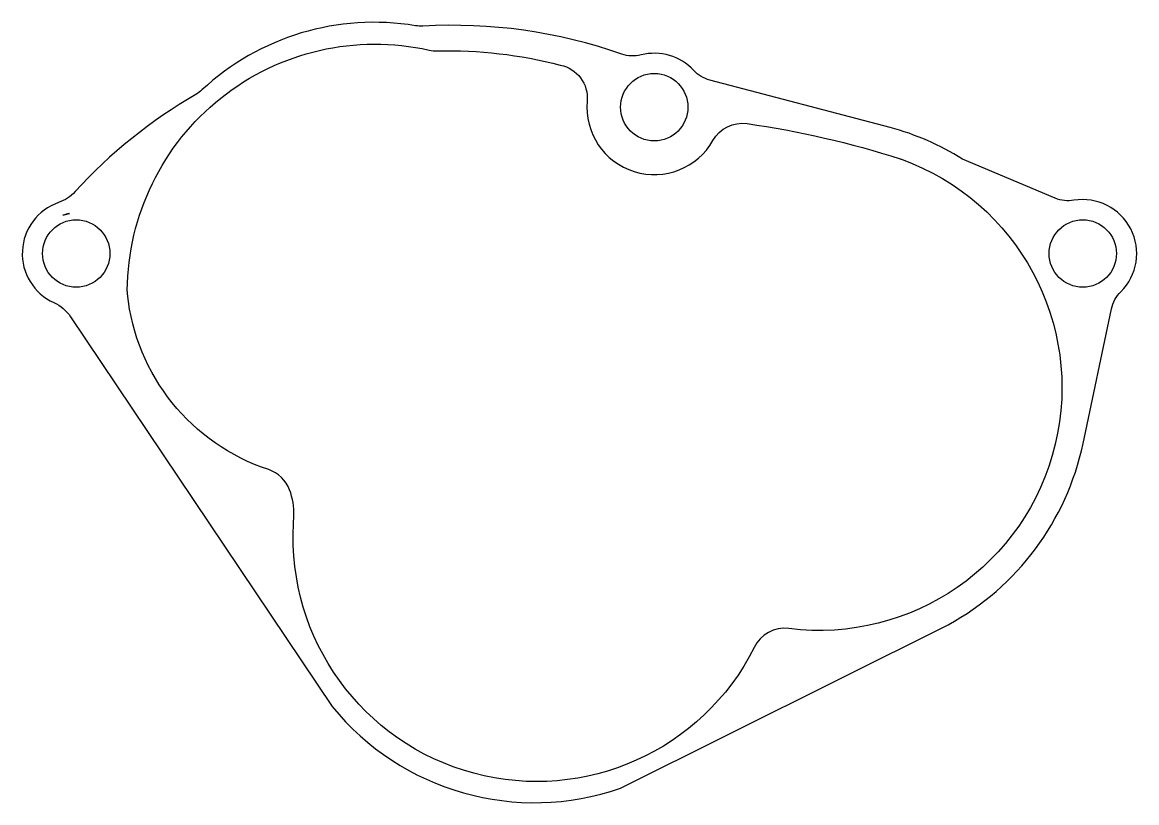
# Model space of a CAD drawing. Header units: millimetres. Extents: x -8 to 157, y -81 to 34.
import ezdxf

# ---------------------------------------------------------------- set-up
doc = ezdxf.new("R2010")
doc.units = ezdxf.units.MM

msp = doc.modelspace()

# ---------------------------------------------------------------- linework, layer by layer
for points in [[(120.8, 18.7), (94.05, 25.71, -0.142264), (91.66, 27.14, 0.273983), (83.84, 29.45, -0.147212), (80.96, 29.58, 0.098973), (51.47, 33.72, -0.055872), (50.36, 33.78, 0.232601), (18.66, 24.26, -0.055872), (17.76, 23.6, 0.076154), (-0.16, 9.18, -0.124564), (-2.62, 7.56, 0.676989), (-3.32, -7.28, -0.138906), (-0.82, -9.4), (37.98, -67.17, 0.315175), (80.77, -79.29), (129.4, -55.04, 0.219502), (149.43, -28.19), (153.67, -8.19, -0.146175), (155.03, -5.68, 0.731487), (148.08, 7.89, -0.141917), (145.31, 8.21), (131.52, 14.01, 0.073525)], [(100.64, -58.42, -0.813745), (32.27, -40.09), (32.31, -38.89, 0.098557), (31.68, -35.04, 0.226989), (28.57, -32.05, -0.295407), (7.61, -6, -0.027626), (7.59, -5.45, -0.477807), (52.38, 30.17, 0.060883), (53.59, 30.05, -0.069293), (71.85, 27.95, -0.382322), (75.84, 22.6, 0.807772), (94.51, 16.78, -0.309292), (99.57, 19.27, -0.041776), (122.3, 14.04, -0.008718), (122.47, 13.98, -0.896119), (105.78, -55.61, 0.323269)], [(-0.97, 5.92, 0.042542), (-1.96, 5.67)]]:
    msp.add_lwpolyline(points, format="xyb", close=True)
for centre in [(85.8, 21.7), (0, 0), (149.4, 0)]:
    msp.add_circle(centre, 5)

doc.saveas('drawing.dxf')
